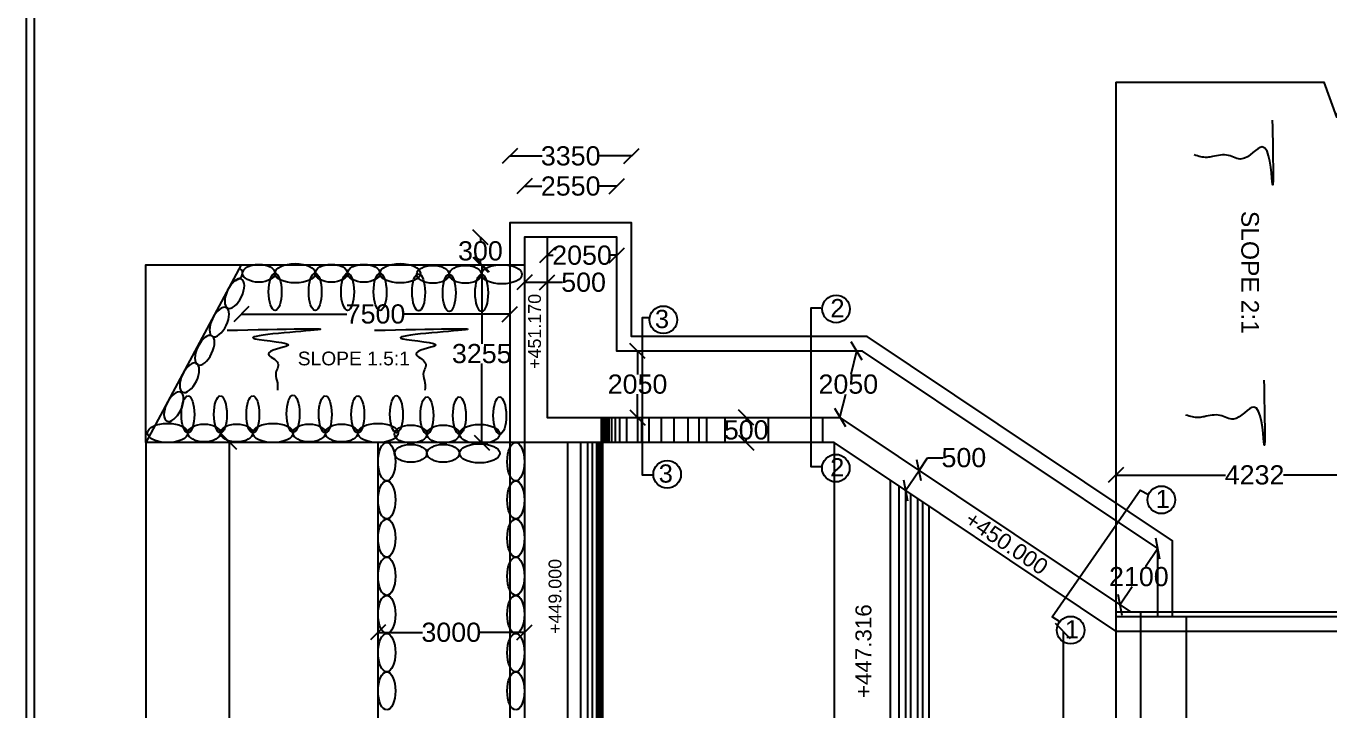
# Model space of a CAD drawing. Header units: millimetres. Extents: x 5124 to 6568637, y 2311 to 91879094.
# Drawn here: x 3695814 to 3703956, y 45946589 to 45950867 of the extents above; entities that cross this region are included whole.
import ezdxf

# ---------------------------------------------------------------- set-up
doc = ezdxf.new("R2010")
doc.units = ezdxf.units.MM
doc.header["$MEASUREMENT"] = 0
for name, color, linetype in [('DIMENSION', 7, 'Continuous'), ('DRAWING', 7, 'Continuous'), ('TEXT', 7, 'Continuous')]:
    doc.layers.add(name, color=color, linetype=linetype)
doc.styles.get("Standard").update_dxf_attribs({"font": 'arial.ttf', "height": 120})
doc.dimstyles.get("Standard").update_dxf_attribs({"dimtxt": 200, "dimasz": 110, "dimexe": 0.18, "dimexo": 0.0625, "dimgap": 0.09, "dimtad": 0, "dimtih": 1, "dimtoh": 1, "dimdec": 0, "dimzin": 0, "dimdsep": 46, "dimtxsty": 'Standard', "dimblk": 'OBLIQUE', "dimcen": 0.09, "dimse1": 1, "dimse2": 1, "dimadec": 0, "dimazin": 0, "dimtfac": 1, "dimtdec": 0, "dimtofl": 0, "dimtmove": 0, "dimatfit": 3, "dimfxl": 1, "dimtolj": 1, "dimtzin": 0, "dimarcsym": 0})

# ---------------------------------------------------------------- blocks, each defined once
blk = doc.blocks.new('_Oblique')
at = {"color": 0, "linetype": 'ByBlock', "lineweight": -2}
blk.add_line((-0.5, -0.5), (0.5, 0.5), dxfattribs=at)
blk = doc.blocks.new('*D113')
at = {"layer": 'Defpoints', "color": 0, "linetype": 'Continuous', "transparency": 16777216}
for p in [(3697158.6, 45949374.1), (3698837, 45949369.1), (3698837, 45949065.1)]:
    blk.add_point(p, dxfattribs=at)
at = {"layer": 'DIMENSION', "color": 0, "linetype": 'Continuous', "lineweight": -2, "transparency": 16777216}
for p, q in [((3697158.6, 45949065.1), (3697819.2, 45949065.1)), ((3698837, 45949065.1), (3698176.4, 45949065.1))]:
    blk.add_line(p, q, dxfattribs=at)
at = {"layer": 'DIMENSION', "color": 0, "linetype": 'Continuous', "lineweight": -2, "transparency": 16777216, "xscale": 95, "yscale": 95, "zscale": 95, "rotation": 180}
blk.add_blockref('_Oblique', (3697158.6, 45949065.1), dxfattribs=at)
at = {"layer": 'DIMENSION', "color": 0, "linetype": 'Continuous', "lineweight": -2, "transparency": 16777216, "xscale": 95, "yscale": 95, "zscale": 95}
blk.add_blockref('_Oblique', (3698837, 45949065.1), dxfattribs=at)
at = {"layer": 'DIMENSION', "color": 0, "linetype": 'Continuous', "transparency": 16777216, "insert": (3697997.8, 45949065.1), "char_height": 120, "attachment_point": 5}
blk.add_mtext('\\A1;7500', dxfattribs=at)
blk = doc.blocks.new('*D114')
at = {"layer": 'Defpoints', "color": 0, "linetype": 'Continuous', "transparency": 16777216}
for p in [(3698786.3, 45949374.1), (3698661.7, 45948261), (3698786.3, 45948261)]:
    blk.add_point(p, dxfattribs=at)
at = {"layer": 'DIMENSION', "color": 0, "linetype": 'Continuous', "lineweight": -2, "transparency": 16777216}
for p, q in [((3698661.7, 45949374.1), (3698661.7, 45948878.9)), ((3698661.7, 45948261), (3698661.7, 45948756.2))]:
    blk.add_line(p, q, dxfattribs=at)
at = {"layer": 'DIMENSION', "color": 0, "linetype": 'Continuous', "lineweight": -2, "transparency": 16777216, "xscale": 95, "yscale": 95, "zscale": 95}
for p, rotation in [((3698661.7, 45949374.1), 90), ((3698661.7, 45948261), 270)]:
    blk.add_blockref('_Oblique', p, dxfattribs=dict(at, rotation=rotation))
at = {"layer": 'DIMENSION', "color": 0, "linetype": 'Continuous', "transparency": 16777216, "insert": (3698661.7, 45948817.6), "char_height": 120, "attachment_point": 5}
blk.add_mtext('\\A1;3255', dxfattribs=at)
blk = doc.blocks.new('*D115')
at = {"layer": 'Defpoints', "color": 0, "linetype": 'Continuous', "transparency": 16777216}
for p in [(3699619.1, 45948834), (3699619.1, 45948418.7), (3699635.2, 45948418.7)]:
    blk.add_point(p, dxfattribs=at)
at = {"layer": 'DIMENSION', "color": 0, "linetype": 'Continuous', "lineweight": -2, "transparency": 16777216}
for p, q in [((3699635.2, 45948834), (3699635.2, 45948687.7)), ((3699635.2, 45948418.7), (3699635.2, 45948565))]:
    blk.add_line(p, q, dxfattribs=at)
at = {"layer": 'DIMENSION', "color": 0, "linetype": 'Continuous', "lineweight": -2, "transparency": 16777216, "xscale": 95, "yscale": 95, "zscale": 95}
for p, rotation in [((3699635.2, 45948834), 90), ((3699635.2, 45948418.7), 270)]:
    blk.add_blockref('_Oblique', p, dxfattribs=dict(at, rotation=rotation))
at = {"layer": 'DIMENSION', "color": 0, "linetype": 'Continuous', "transparency": 16777216, "insert": (3699635.2, 45948626.4), "char_height": 120, "attachment_point": 5}
blk.add_mtext('\\A1;2050', dxfattribs=at)
blk = doc.blocks.new('*D116')
at = {"layer": 'Defpoints', "color": 0, "linetype": 'Continuous', "transparency": 16777216}
for p in [(3700314.2, 45948418.7), (3700314.2, 45948261), (3700314.2, 45948261)]:
    blk.add_point(p, dxfattribs=at)
at = {"layer": 'DIMENSION', "color": 0, "linetype": 'Continuous', "lineweight": -2, "transparency": 16777216}
for p, q in [((3700314.2, 45948418.7), (3700314.2, 45948401.2)), ((3700314.2, 45948261), (3700314.2, 45948278.5))]:
    blk.add_line(p, q, dxfattribs=at)
at = {"layer": 'DIMENSION', "color": 0, "linetype": 'Continuous', "lineweight": -2, "transparency": 16777216, "xscale": 95, "yscale": 95, "zscale": 95}
for p, rotation in [((3700314.2, 45948418.7), 90), ((3700314.2, 45948261), 270)]:
    blk.add_blockref('_Oblique', p, dxfattribs=dict(at, rotation=rotation))
at = {"layer": 'DIMENSION', "color": 0, "linetype": 'Continuous', "transparency": 16777216, "insert": (3700314.2, 45948339.9), "char_height": 120, "attachment_point": 5}
blk.add_mtext('\\A1;500', dxfattribs=at)
blk = doc.blocks.new('*D117')
at = {"layer": 'Defpoints', "color": 0, "linetype": 'Continuous', "transparency": 16777216}
for p in [(3698928.6, 45949263.7), (3699070.5, 45949263.7), (3699070.5, 45949263.7)]:
    blk.add_point(p, dxfattribs=at)
at = {"layer": 'DIMENSION', "color": 0, "linetype": 'Continuous', "lineweight": -2, "transparency": 16777216}
for p, q in [((3698928.6, 45949263.7), (3699070.5, 45949263.7)), ((3699070.5, 45949263.7), (3699165.5, 45949263.7))]:
    blk.add_line(p, q, dxfattribs=at)
at = {"layer": 'DIMENSION', "color": 0, "linetype": 'Continuous', "lineweight": -2, "transparency": 16777216, "xscale": 95, "yscale": 95, "zscale": 95, "rotation": 180}
blk.add_blockref('_Oblique', (3698928.6, 45949263.7), dxfattribs=at)
at = {"layer": 'DIMENSION', "color": 0, "linetype": 'Continuous', "lineweight": -2, "transparency": 16777216, "xscale": 95, "yscale": 95, "zscale": 95}
blk.add_blockref('_Oblique', (3699070.5, 45949263.7), dxfattribs=at)
at = {"layer": 'DIMENSION', "color": 0, "linetype": 'Continuous', "transparency": 16777216, "insert": (3699297.9, 45949263.7), "char_height": 120, "attachment_point": 5}
blk.add_mtext('\\A1;500', dxfattribs=at)
blk = doc.blocks.new('*D118')
at = {"layer": 'Defpoints', "color": 0, "linetype": 'Continuous', "transparency": 16777216}
for p in [(3699070.5, 45949432.8), (3699506.3, 45949432.8), (3699506.3, 45949432.8)]:
    blk.add_point(p, dxfattribs=at)
at = {"layer": 'DIMENSION', "color": 0, "linetype": 'Continuous', "lineweight": -2, "transparency": 16777216}
for p, q in [((3699070.5, 45949432.8), (3699108.3, 45949432.8)), ((3699506.3, 45949432.8), (3699468.5, 45949432.8))]:
    blk.add_line(p, q, dxfattribs=at)
at = {"layer": 'DIMENSION', "color": 0, "linetype": 'Continuous', "lineweight": -2, "transparency": 16777216, "xscale": 95, "yscale": 95, "zscale": 95, "rotation": 180}
blk.add_blockref('_Oblique', (3699070.5, 45949432.8), dxfattribs=at)
at = {"layer": 'DIMENSION', "color": 0, "linetype": 'Continuous', "lineweight": -2, "transparency": 16777216, "xscale": 95, "yscale": 95, "zscale": 95}
blk.add_blockref('_Oblique', (3699506.3, 45949432.8), dxfattribs=at)
at = {"layer": 'DIMENSION', "color": 0, "linetype": 'Continuous', "transparency": 16777216, "insert": (3699288.4, 45949432.8), "char_height": 120, "attachment_point": 5}
blk.add_mtext('\\A1;2050', dxfattribs=at)
blk = doc.blocks.new('*D119')
at = {"layer": 'Defpoints', "color": 0, "linetype": 'Continuous', "transparency": 16777216}
for p in [(3699506.3, 45949865.3), (3698928.6, 45949545.3), (3699506.3, 45949545.3)]:
    blk.add_point(p, dxfattribs=at)
at = {"layer": 'DIMENSION', "color": 0, "linetype": 'Continuous', "lineweight": -2, "transparency": 16777216}
for p, q in [((3698928.6, 45949865.3), (3699037.4, 45949865.3)), ((3699506.3, 45949865.3), (3699397.5, 45949865.3))]:
    blk.add_line(p, q, dxfattribs=at)
at = {"layer": 'DIMENSION', "color": 0, "linetype": 'Continuous', "lineweight": -2, "transparency": 16777216, "xscale": 95, "yscale": 95, "zscale": 95, "rotation": 180}
blk.add_blockref('_Oblique', (3698928.6, 45949865.3), dxfattribs=at)
at = {"layer": 'DIMENSION', "color": 0, "linetype": 'Continuous', "lineweight": -2, "transparency": 16777216, "xscale": 95, "yscale": 95, "zscale": 95}
blk.add_blockref('_Oblique', (3699506.3, 45949865.3), dxfattribs=at)
at = {"layer": 'DIMENSION', "color": 0, "linetype": 'Continuous', "transparency": 16777216, "insert": (3699217.5, 45949865.3), "char_height": 120, "attachment_point": 5}
blk.add_mtext('\\A1;2550', dxfattribs=at)
blk = doc.blocks.new('*D120')
at = {"layer": 'Defpoints', "color": 0, "linetype": 'Continuous', "transparency": 16777216}
for p in [(3699597.9, 45950054), (3698837, 45949636.8), (3699597.9, 45949636.8)]:
    blk.add_point(p, dxfattribs=at)
at = {"layer": 'DIMENSION', "color": 0, "linetype": 'Continuous', "lineweight": -2, "transparency": 16777216}
for p, q in [((3698837, 45950054), (3699038.4, 45950054)), ((3699597.9, 45950054), (3699396.5, 45950054))]:
    blk.add_line(p, q, dxfattribs=at)
at = {"layer": 'DIMENSION', "color": 0, "linetype": 'Continuous', "lineweight": -2, "transparency": 16777216, "xscale": 95, "yscale": 95, "zscale": 95, "rotation": 180}
blk.add_blockref('_Oblique', (3698837, 45950054), dxfattribs=at)
at = {"layer": 'DIMENSION', "color": 0, "linetype": 'Continuous', "lineweight": -2, "transparency": 16777216, "xscale": 95, "yscale": 95, "zscale": 95}
blk.add_blockref('_Oblique', (3699597.9, 45950054), dxfattribs=at)
at = {"layer": 'DIMENSION', "color": 0, "linetype": 'Continuous', "transparency": 16777216, "insert": (3699217.5, 45950054), "char_height": 120, "attachment_point": 5}
blk.add_mtext('\\A1;3350', dxfattribs=at)
blk = doc.blocks.new('*D121')
at = {"layer": 'Defpoints', "color": 0, "linetype": 'Continuous', "transparency": 16777216}
for p in [(3698928.6, 45949545.3), (3698653.3, 45949374.1), (3698928.6, 45949374.1)]:
    blk.add_point(p, dxfattribs=at)
at = {"layer": 'DIMENSION', "color": 0, "linetype": 'Continuous', "lineweight": -2, "transparency": 16777216}
for p, q in [((3698653.3, 45949545.3), (3698653.3, 45949521)), ((3698653.3, 45949374.1), (3698653.3, 45949398.3))]:
    blk.add_line(p, q, dxfattribs=at)
at = {"layer": 'DIMENSION', "color": 0, "linetype": 'Continuous', "lineweight": -2, "transparency": 16777216, "xscale": 95, "yscale": 95, "zscale": 95}
for p, rotation in [((3698653.3, 45949545.3), 90), ((3698653.3, 45949374.1), 270)]:
    blk.add_blockref('_Oblique', p, dxfattribs=dict(at, rotation=rotation))
at = {"layer": 'DIMENSION', "color": 0, "linetype": 'Continuous', "transparency": 16777216, "insert": (3698653.3, 45949459.7), "char_height": 120, "attachment_point": 5}
blk.add_mtext('\\A1;300', dxfattribs=at)
blk = doc.blocks.new('*D122')
at = {"layer": 'Defpoints', "color": 0, "linetype": 'Continuous', "transparency": 16777216}
for p in [(3701004.6, 45948834), (3701004.6, 45948834), (3700900.4, 45948418.7)]:
    blk.add_point(p, dxfattribs=at)
at = {"layer": 'DIMENSION', "color": 0, "linetype": 'Continuous', "lineweight": -2, "transparency": 16777216}
for p, q in [((3701004.6, 45948834), (3700967.9, 45948687.7)), ((3700900.4, 45948418.7), (3700937.1, 45948565))]:
    blk.add_line(p, q, dxfattribs=at)
at = {"layer": 'DIMENSION', "color": 0, "linetype": 'Continuous', "lineweight": -2, "transparency": 16777216, "xscale": 95, "yscale": 95, "zscale": 95}
for p, rotation in [((3701004.6, 45948834), 75.91335918339172), ((3700900.4, 45948418.7), 255.9133591833917)]:
    blk.add_blockref('_Oblique', p, dxfattribs=dict(at, rotation=rotation))
at = {"layer": 'DIMENSION', "color": 0, "linetype": 'Continuous', "transparency": 16777216, "insert": (3700952.5, 45948626.4), "char_height": 120, "attachment_point": 5}
blk.add_mtext('\\A1;2050', dxfattribs=at)
blk = doc.blocks.new('*D123')
at = {"layer": 'Defpoints', "color": 0, "linetype": 'Continuous', "transparency": 16777216}
for p in [(3701394.4, 45948087.7), (3701394.4, 45948087.7), (3701310.2, 45947962.1)]:
    blk.add_point(p, dxfattribs=at)
at = {"layer": 'DIMENSION', "color": 0, "linetype": 'Continuous', "lineweight": -2, "transparency": 16777216}
for p, q in [((3701394.4, 45948087.7), (3701447.2, 45948166.7)), ((3701447.2, 45948166.7), (3701542.2, 45948166.7)), ((3701310.2, 45947962.1), (3701394.4, 45948087.7))]:
    blk.add_line(p, q, dxfattribs=at)
at = {"layer": 'DIMENSION', "color": 0, "linetype": 'Continuous', "lineweight": -2, "transparency": 16777216, "xscale": 95, "yscale": 95, "zscale": 95}
for p, rotation in [((3701394.4, 45948087.7), 56.17724299880461), ((3701310.2, 45947962.1), 236.1772429988046)]:
    blk.add_blockref('_Oblique', p, dxfattribs=dict(at, rotation=rotation))
at = {"layer": 'DIMENSION', "color": 0, "linetype": 'Continuous', "transparency": 16777216, "insert": (3701674.7, 45948166.7), "char_height": 120, "attachment_point": 5}
blk.add_mtext('\\A1;500', dxfattribs=at)
blk = doc.blocks.new('*D124')
at = {"layer": 'Defpoints', "color": 0, "linetype": 'Continuous', "transparency": 16777216}
for p in [(3702887.7, 45947598), (3702887.7, 45947598), (3702648.9, 45947247.1)]:
    blk.add_point(p, dxfattribs=at)
at = {"layer": 'DIMENSION', "color": 0, "linetype": 'Continuous', "lineweight": -2, "transparency": 16777216}
for p, q in [((3702887.7, 45947598), (3702810.1, 45947483.9)), ((3702648.9, 45947247.1), (3702726.6, 45947361.2))]:
    blk.add_line(p, q, dxfattribs=at)
at = {"layer": 'DIMENSION', "color": 0, "linetype": 'Continuous', "lineweight": -2, "transparency": 16777216, "xscale": 95, "yscale": 95, "zscale": 95}
for p, rotation in [((3702887.7, 45947598), 55.75865799623561), ((3702648.9, 45947247.1), 235.7586579962356)]:
    blk.add_blockref('_Oblique', p, dxfattribs=dict(at, rotation=rotation))
at = {"layer": 'DIMENSION', "color": 0, "linetype": 'Continuous', "transparency": 16777216, "insert": (3702768.3, 45947422.6), "char_height": 120, "attachment_point": 5}
blk.add_mtext('\\A1;2100', dxfattribs=at)
blk = doc.blocks.new('*D125')
at = {"layer": 'Defpoints', "color": 0, "linetype": 'Continuous', "transparency": 16777216}
for p in [(3698013, 45947074.4), (3698928.6, 45947074.4), (3698928.6, 45947074.4)]:
    blk.add_point(p, dxfattribs=at)
at = {"layer": 'DIMENSION', "color": 0, "linetype": 'Continuous', "lineweight": -2, "transparency": 16777216}
for p, q in [((3698013, 45947074.4), (3698291.8, 45947074.4)), ((3698928.6, 45947074.4), (3698649.8, 45947074.4))]:
    blk.add_line(p, q, dxfattribs=at)
at = {"layer": 'DIMENSION', "color": 0, "linetype": 'Continuous', "lineweight": -2, "transparency": 16777216, "xscale": 95, "yscale": 95, "zscale": 95, "rotation": 180}
blk.add_blockref('_Oblique', (3698013, 45947074.4), dxfattribs=at)
at = {"layer": 'DIMENSION', "color": 0, "linetype": 'Continuous', "lineweight": -2, "transparency": 16777216, "xscale": 95, "yscale": 95, "zscale": 95}
blk.add_blockref('_Oblique', (3698928.6, 45947074.4), dxfattribs=at)
at = {"layer": 'DIMENSION', "color": 0, "linetype": 'Continuous', "transparency": 16777216, "insert": (3698470.8, 45947074.4), "char_height": 120, "attachment_point": 5}
blk.add_mtext('\\A1;3000', dxfattribs=at)
blk = doc.blocks.new('*D131')
at = {"layer": 'Defpoints', "color": 0, "linetype": 'Continuous', "transparency": 16777216}
for p in [(3702294.6, 45947082.3), (3702623.8, 45947082.3), (3702623.8, 45944668.8)]:
    blk.add_point(p, dxfattribs=at)
at = {"layer": 'DIMENSION', "color": 0, "linetype": 'Continuous', "lineweight": -2, "transparency": 16777216}
for p, q in [((3702294.6, 45947082.3), (3702294.6, 45945936.9)), ((3702294.6, 45944668.8), (3702294.6, 45945814.2))]:
    blk.add_line(p, q, dxfattribs=at)
at = {"layer": 'DIMENSION', "color": 0, "linetype": 'Continuous', "lineweight": -2, "transparency": 16777216, "xscale": 95, "yscale": 95, "zscale": 95}
for p, rotation in [((3702294.6, 45947082.3), 90), ((3702294.6, 45944668.8), 270)]:
    blk.add_blockref('_Oblique', p, dxfattribs=dict(at, rotation=rotation))
at = {"layer": 'DIMENSION', "color": 0, "linetype": 'Continuous', "transparency": 16777216, "insert": (3702294.6, 45945875.5), "char_height": 120, "attachment_point": 5}
blk.add_mtext('\\A1;13200', dxfattribs=at)
blk = doc.blocks.new('*D136')
at = {"layer": 'Defpoints', "color": 0, "linetype": 'Continuous', "transparency": 16777216}
for p in [(3697129.6, 45948265.7), (3697083.1, 45943490.1), (3697129.6, 45943490.1)]:
    blk.add_point(p, dxfattribs=at)
at = {"layer": 'DIMENSION', "color": 0, "linetype": 'Continuous', "lineweight": -2, "transparency": 16777216}
for p, q in [((3697083.1, 45948265.7), (3697083.1, 45945939.2)), ((3697083.1, 45943490.1), (3697083.1, 45945816.5))]:
    blk.add_line(p, q, dxfattribs=at)
at = {"layer": 'DIMENSION', "color": 0, "linetype": 'Continuous', "lineweight": -2, "transparency": 16777216, "xscale": 95, "yscale": 95, "zscale": 95}
for p, rotation in [((3697083.1, 45948265.7), 90), ((3697083.1, 45943490.1), 270)]:
    blk.add_blockref('_Oblique', p, dxfattribs=dict(at, rotation=rotation))
at = {"layer": 'DIMENSION', "color": 0, "linetype": 'Continuous', "transparency": 16777216, "insert": (3697083.1, 45945877.9), "char_height": 120, "attachment_point": 5}
blk.add_mtext('\\A1;25.000', dxfattribs=at)
blk = doc.blocks.new('*D138')
at = {"layer": 'Defpoints', "color": 0, "linetype": 'Continuous', "transparency": 16777216}
for p in [(3702623.8, 45948058.7), (3704359.4, 45948058.7), (3704359.4, 45948058.7)]:
    blk.add_point(p, dxfattribs=at)
at = {"layer": 'DIMENSION', "color": 0, "linetype": 'Continuous', "lineweight": -2, "transparency": 16777216}
for p, q in [((3702623.8, 45948058.7), (3703310.5, 45948058.7)), ((3704359.4, 45948058.7), (3703672.7, 45948058.7))]:
    blk.add_line(p, q, dxfattribs=at)
at = {"layer": 'DIMENSION', "color": 0, "linetype": 'Continuous', "lineweight": -2, "transparency": 16777216, "xscale": 95, "yscale": 95, "zscale": 95, "rotation": 180}
blk.add_blockref('_Oblique', (3702623.8, 45948058.7), dxfattribs=at)
at = {"layer": 'DIMENSION', "color": 0, "linetype": 'Continuous', "lineweight": -2, "transparency": 16777216, "xscale": 95, "yscale": 95, "zscale": 95}
blk.add_blockref('_Oblique', (3704359.4, 45948058.7), dxfattribs=at)
at = {"layer": 'DIMENSION', "color": 0, "linetype": 'Continuous', "transparency": 16777216, "insert": (3703491.6, 45948058.7), "char_height": 120, "attachment_point": 5}
blk.add_mtext('\\A1;4232', dxfattribs=at)

msp = doc.modelspace()

# ---------------------------------------------------------------- linework, layer by layer
at = {"layer": 'DIMENSION', "linetype": 'Continuous'}
for points in [[(3700784.8, 45948110), (3700720.4, 45948110), (3700720.4, 45949103.3), (3700780.5, 45949103.3)], [(3699734, 45948057.8), (3699666.5, 45948057.8), (3699666.5, 45949043.3), (3699710.9, 45949043.3)], [(3702278.8, 45947139.3), (3702225.5, 45947172.1), (3702777.4, 45947963.9), (3702828.9, 45947936)]]:
    msp.add_lwpolyline(points, dxfattribs=at)
for centre in [(3700876.2, 45949097.2), (3699796.5, 45949029.3), (3700874.5, 45948101.4), (3699820.3, 45948062.7), (3702909.1, 45947903.5), (3702341.9, 45947088.4)]:
    msp.add_circle(centre, 86.3, dxfattribs=at)
at = {"layer": 'DRAWING', "linetype": 'Continuous'}
msp.add_line((3696562, 45948261), (3696562, 45942205.8), dxfattribs=at)
for points in [[(3733388.5, 45956444.6), (3695813.5, 45956444.6), (3695813.5, 45930107.4), (3733388.5, 45930107.4)], [(3733338.2, 45956394.3), (3695863.8, 45956394.3), (3695863.8, 45930157.7), (3733338.2, 45930157.7)]]:
    msp.add_lwpolyline(points, close=True, dxfattribs=at)
for points in [[(3702623.8, 45950516), (3703925.1, 45950516), (3704004, 45950297.6), (3704148.8, 45950718.7), (3704229.7, 45950506.2), (3704561.8, 45950506.2), (3704637.6, 45950292.6), (3704791.2, 45950709.4), (3704866.4, 45950504.1), (3706913.8, 45950504.1), (3706988.1, 45950297.9), (3707144.5, 45950711.9), (3707222.7, 45950499.7), (3714322, 45950499.7), (3714402.2, 45950296.8), (3714552.5, 45950711.8), (3714633, 45950505.3), (3719354.3, 45950505.3)], [(3702623.8, 45950516), (3702623.8, 45944534.6)], [(3702979.3, 45947174.2), (3702979.3, 45947646.9), (3701069.6, 45948925.5), (3699597.9, 45948925.5), (3699597.9, 45949636.8), (3698837, 45949636.8), (3698837, 45945867.5)], [(3702887.7, 45947174.2), (3702887.7, 45947598), (3701041.8, 45948834), (3699506.3, 45948834), (3699506.3, 45949545.3), (3698928.6, 45949545.3), (3698928.6, 45945867.5)], [(3699070.5, 45949545.3), (3699070.5, 45948418.7), (3700900.4, 45948418.7), (3702715.6, 45947202.5)], [(3702623.8, 45947082.3), (3700863.9, 45948261), (3696562, 45948261), (3696562, 45949374.1), (3698928.6, 45949374.1)], [(3697158.6, 45949374.1), (3696562, 45948261)], [(3699408.3, 45948418.7), (3699408.3, 45948261)], [(3699412, 45948418.7), (3699412, 45948261)], [(3699412, 45948418.7), (3699412, 45948261)], [(3699415.8, 45948418.7), (3699415.8, 45948261)], [(3699419.3, 45948418.7), (3699419.3, 45948261)], [(3699419.3, 45948418.7), (3699419.3, 45948261)], [(3699422.3, 45948418.7), (3699422.3, 45948261)], [(3699426, 45948418.7), (3699426, 45948261)], [(3699429.4, 45948418.7), (3699429.4, 45948261)], [(3699432.4, 45948418.7), (3699432.4, 45948261)], [(3699435.4, 45948418.7), (3699435.4, 45948261)], [(3699438.4, 45948418.7), (3699438.4, 45948261)], [(3699442.1, 45948418.7), (3699442.1, 45948261)], [(3699445.5, 45948418.7), (3699445.5, 45948261)], [(3699448.7, 45948418.7), (3699448.7, 45948261)], [(3699456.5, 45948418.7), (3699456.5, 45948261)], [(3699472.4, 45948418.7), (3699472.4, 45948261)], [(3699495.9, 45948418.7), (3699495.9, 45948261)], [(3699521.4, 45948418.7), (3699521.4, 45948261)], [(3699566.2, 45948418.7), (3699566.2, 45948261)], [(3699635.2, 45948418.7), (3699635.2, 45948261)], [(3699660.9, 45948418.7), (3699660.9, 45948261)], [(3699705.2, 45948418.7), (3699705.2, 45948261)], [(3699782.1, 45948418.7), (3699782.1, 45948261)], [(3699861.9, 45948418.7), (3699861.9, 45948261)], [(3699950.5, 45948418.7), (3699950.5, 45948261)], [(3700018.5, 45948418.7), (3700018.5, 45948261)], [(3700066.8, 45948418.7), (3700066.8, 45948261)], [(3700180.5, 45948418.7), (3700180.5, 45948261)], [(3700451.4, 45948418.7), (3700451.4, 45948261)], [(3700790.3, 45948418.7), (3700790.3, 45948261)], [(3698013, 45948261), (3698013, 45945887.8)], [(3699196.9, 45948261), (3699196.9, 45945872.5)], [(3699277.9, 45948261), (3699277.9, 45945872.5)], [(3699323.4, 45948261), (3699323.4, 45945872.5)], [(3699351.9, 45948261), (3699351.9, 45945872.5)], [(3699378.4, 45948261), (3699378.4, 45945872.5)], [(3699386.7, 45948261), (3699386.7, 45945872.5)], [(3699394.3, 45948261), (3699394.3, 45945872.5)], [(3699397.2, 45948261), (3699397.2, 45945872.5)], [(3699397.2, 45948261), (3699397.2, 45945872.5)], [(3699397.2, 45948261), (3699397.2, 45945872.5)], [(3699400, 45948261), (3699400, 45945872.5)], [(3699400, 45948261), (3699400, 45945872.5)], [(3699402.8, 45948261), (3699402.8, 45945872.5)], [(3699402.8, 45948261), (3699402.8, 45945872.5)], [(3699406.1, 45948261), (3699406.1, 45945872.5)], [(3699408.3, 45948261), (3699408.3, 45945872.5)], [(3699410.6, 45948261), (3699410.6, 45945872.5)], [(3699412, 45948261), (3699412, 45945872.5)], [(3699413.7, 45948261), (3699413.7, 45945872.5)], [(3699415.8, 45948261), (3699415.8, 45945872.5)], [(3700863.9, 45948261), (3700863.9, 45943490.1)], [(3701214.8, 45948026), (3701214.8, 45945872.5)], [(3701269.2, 45947989.6), (3701269.2, 45945872.5)], [(3701310.2, 45947962.1), (3701310.2, 45945872.5)], [(3701340.7, 45947941.7), (3701340.7, 45945872.5)], [(3701385, 45947912), (3701385, 45945872.5)], [(3701417.1, 45947890.5), (3701417.1, 45945872.5)], [(3701455.9, 45947864.5), (3701455.9, 45945872.5)], [(3702623.8, 45947202.5), (3719360.5, 45947202.5)], [(3702623.8, 45947174.2), (3719360.5, 45947174.2)], [(3702779.5, 45947202.5), (3702779.5, 45944546.6)], [(3703063.9, 45947174.2), (3703063.9, 45944574)], [(3702623.8, 45947082.3), (3719360.5, 45947082.3)]]:
    msp.add_lwpolyline(points, dxfattribs=at)
msp.add_ellipse((3697065.5, 45949320.3), major_axis=(-101.4, 0), ratio=0.549329, start_param=1.938113, end_param=3.772439, dxfattribs=at)
for centre, major_axis, ratio in [((3697268.2, 45949320.3), (-101.4, 0), 0.549329), ((3697495.7, 45949320.3), (-126.1, 0), 0.478288), ((3697721.4, 45949320.3), (-101.4, 0), 0.549329), ((3697924.1, 45949320.3), (-101.4, 0), 0.549329), ((3698151.6, 45949320.3), (-126.1, 0), 0.478288), ((3698356.5, 45949313.8), (-101.4, 0), 0.549329), ((3698559.2, 45949313.8), (-101.4, 0), 0.549329), ((3698786.7, 45949313.8), (-126.1, 0), 0.478288), ((3697369.9, 45949204.2), (-0.4, 116.1), 0.34805), ((3697620.4, 45949204.2), (-0.4, 116.1), 0.34805), ((3697823.1, 45949204.2), (-0.4, 116.1), 0.34805), ((3698025.9, 45949204.2), (-0.4, 116.1), 0.34805), ((3698266.9, 45949201.2), (-0.4, 116.1), 0.34805), ((3698458.2, 45949197.5), (-0.4, 116.1), 0.34805), ((3698660.9, 45949197.5), (-0.4, 116.1), 0.34805), ((3696825.2, 45948437.5), (-0.4, 116.1), 0.34805), ((3697027.9, 45948437.5), (-0.4, 116.1), 0.34805), ((3697230.7, 45948437.5), (-0.4, 116.1), 0.34805), ((3697482.6, 45948441.7), (-0.4, 116.1), 0.34805), ((3697683.8, 45948437.5), (-0.4, 116.1), 0.34805), ((3697886.6, 45948437.5), (-0.4, 116.1), 0.34805), ((3698128.1, 45948439.1), (-0.4, 116.1), 0.34805), ((3698318.9, 45948430.9), (-0.4, 116.1), 0.34805), ((3698521.6, 45948430.9), (-0.4, 116.1), 0.34805), ((3698773.9, 45948430.9), (-0.4, 116.1), 0.34805), ((3696698.2, 45948321.4), (-126.1, 0), 0.478288), ((3696926.9, 45948321.4), (-101.4, 0), 0.549329), ((3697129.6, 45948321.4), (-101.4, 0), 0.549329), ((3697357.1, 45948321.4), (-126.1, 0), 0.478288), ((3697582.8, 45948321.4), (-101.4, 0), 0.549329), ((3697785.6, 45948321.4), (-101.4, 0), 0.549329), ((3698013, 45948321.4), (-126.1, 0), 0.478288), ((3698217.9, 45948314.8), (-101.4, 0), 0.549329), ((3698420.6, 45948314.8), (-101.4, 0), 0.549329), ((3698648.1, 45948314.8), (-126.1, 0), 0.478288), ((3698067.9, 45948142), (0, -119.4), 0.452499), ((3698217.9, 45948194.2), (-101.4, 0), 0.549329), ((3698420.6, 45948194.2), (-101.4, 0), 0.549329), ((3698648.1, 45948194.2), (-126.1, 0), 0.478288), ((3698874.5, 45948142), (0, -119.4), 0.452499), ((3698067.9, 45947903.1), (0, -119.4), 0.452499), ((3698874.5, 45947903.1), (0, -119.4), 0.452499), ((3698067.9, 45947664.2), (0, -119.4), 0.452499), ((3698874.5, 45947664.2), (0, -119.4), 0.452499), ((3698067.9, 45947425.3), (0, -119.4), 0.452499), ((3698874.5, 45947425.3), (0, -119.4), 0.452499), ((3698067.9, 45947186.4), (0, -119.4), 0.452499), ((3698874.5, 45947186.4), (0, -119.4), 0.452499), ((3698067.9, 45946947.5), (0, -119.4), 0.452499), ((3698874.5, 45946947.5), (0, -119.4), 0.452499), ((3698067.9, 45946708.6), (0, -119.4), 0.452499), ((3698874.5, 45946708.6), (0, -119.4), 0.452499)]:
    msp.add_ellipse(centre, major_axis=major_axis, ratio=ratio, dxfattribs=at)
at = {"layer": 'DRAWING', "linetype": 'Continuous', "extrusion": (0, 0, -1)}
for centre in [(3697116.5, 45949193.5), (3697021.4, 45949015.2), (3696930.2, 45948839.1), (3696835.1, 45948667.1), (3696737, 45948485.8)]:
    msp.add_ellipse(centre, major_axis=(-43.5, -90.6), ratio=0.477542, dxfattribs=at)
at = {"layer": 'DRAWING', "linetype": 'Continuous'}
for points in [[(3703602.4, 45950278.7), (3703602.4, 45949891.9), (3703539.5, 45950110.5), (3703411.3, 45950035.1), (3703328.3, 45950057.7), (3703227.7, 45950050.2), (3703195, 45950045.2), (3703114.6, 45950060.2)], [(3703550.2, 45948651.9), (3703550.2, 45948265.1), (3703487.3, 45948483.6), (3703359.1, 45948408.3), (3703276.1, 45948430.9), (3703175.5, 45948423.4), (3703142.8, 45948418.3), (3703062.4, 45948433.4)]]:
    msp.add_spline(points, degree=3, dxfattribs=at)
at = {"layer": 'DRAWING'}
for points in [[(3697069.5, 45948964), (3697613.8, 45948964), (3697245.7, 45948910.4), (3697448.6, 45948867.8), (3697328.3, 45948814.6), (3697387.1, 45948758.4), (3697373.6, 45948689.4), (3697384.5, 45948635.8), (3697384.5, 45948590.2)], [(3697991.9, 45948964), (3698536.2, 45948964), (3698168, 45948910.4), (3698370.9, 45948867.8), (3698250.6, 45948814.6), (3698309.5, 45948758.4), (3698295.9, 45948689.4), (3698306.8, 45948635.8), (3698306.8, 45948590.2)]]:
    msp.add_spline(points, degree=3, dxfattribs=at)

# ---------------------------------------------------------------- texts
at = {"layer": 'DRAWING', "linetype": 'Continuous', "char_height": 113.9, "width": 64.559, "attachment_point": 1}
for s, insert in [('3', (3699743.8, 45949091.5)), ('2', (3700840.3, 45949159.4)), ('3', (3699767.6, 45948124.9)), ('2', (3700838.7, 45948163.7)), ('1', (3702873.2, 45947965.8)), ('1', (3702306, 45947150.6))]:
    msp.add_mtext(s, dxfattribs=dict(at, insert=insert))
at = {"layer": 'TEXT'}
msp.add_text('SLOPE 2:1', height=110, rotation=270, dxfattribs=at).set_placement((3703408.7, 45949710.5))
msp.add_text('SLOPE 1.5:1', height=85.922, dxfattribs=at).set_placement((3697511.6, 45948744.5))
at = {"layer": 'TEXT', "linetype": 'Continuous', "attachment_point": 1}
for s, insert, char_height, width, rotation in [('+451.170', (3698951.6, 45948722.3), 80, 464.702, 90), ('+450.000', (3701727.1, 45947839.7), 100, 580.877, 325.90712), ('+449.000', (3699079.3, 45947064.4), 80, 464.702, 90), ('+447.316', (3700996.8, 45946663.6), 100, 580.877, 90)]:
    msp.add_mtext(s, dxfattribs=dict(at, insert=insert, char_height=char_height, width=width, rotation=rotation))

# ---------------------------------------------------------------- dimensions: what is measured, and where the dimension line sits
at = {"layer": 'DIMENSION', "linetype": 'Continuous'}
for base, p1, p2, text, picture, middle in [((3699597.9, 45950054), (3698837, 45949636.8), (3699597.9, 45949636.8), '3350', '*D120', (3699217.5, 45950054)), ((3699506.3, 45949865.3), (3698928.6, 45949545.3), (3699506.3, 45949545.3), '2550', '*D119', (3699217.5, 45949865.3)), ((3699506.3, 45949432.8), (3699070.5, 45949432.8), (3699506.3, 45949432.8), '2050', '*D118', (3699288.4, 45949432.8)), ((3698837, 45949065.1), (3697158.6, 45949374.1), (3698837, 45949369.1), '7500', '*D113', (3697997.8, 45949065.1)), ((3699070.5, 45949263.7), (3698928.6, 45949263.7), (3699070.5, 45949263.7), '500', '*D117', (3699297.9, 45949263.7)), ((3704359.4, 45948058.7), (3702623.8, 45948058.7), (3704359.4, 45948058.7), '4232', '*D138', (3703491.6, 45948058.7)), ((3698928.6, 45947074.4), (3698013, 45947074.4), (3698928.6, 45947074.4), '3000', '*D125', (3698470.8, 45947074.4))]:
    dim = msp.add_linear_dim(base=base, p1=p1, p2=p2, text=text, dimstyle='Standard', override={"dimasz": 95, "dimarcsym": 1}, dxfattribs=at)
    dim.commit()
    dim.dimension.update_dxf_attribs({"geometry": picture, "text_midpoint": middle})
for base, p1, p2, text, picture, middle in [((3698653.3, 45949374.1), (3698928.6, 45949545.3), (3698928.6, 45949374.1), '300', '*D121', (3698653.3, 45949459.7)), ((3698661.7, 45948261), (3698786.3, 45949374.1), (3698786.3, 45948261), '3255', '*D114', (3698661.7, 45948817.6)), ((3699635.2, 45948418.7), (3699619.1, 45948834), (3699619.1, 45948418.7), '2050', '*D115', (3699635.2, 45948626.4)), ((3700314.2, 45948261), (3700314.2, 45948418.7), (3700314.2, 45948261), '500', '*D116', (3700314.2, 45948339.9)), ((3697083.1, 45943490.1), (3697129.6, 45948265.7), (3697129.6, 45943490.1), '25.000', '*D136', (3697083.1, 45945877.9)), ((3702294.6, 45947082.3), (3702623.8, 45944668.8), (3702623.8, 45947082.3), '13200', '*D131', (3702294.6, 45945875.5))]:
    dim = msp.add_linear_dim(base=base, p1=p1, p2=p2, angle=90, text=text, dimstyle='Standard', override={"dimasz": 95, "dimarcsym": 1}, dxfattribs=at)
    dim.commit()
    dim.dimension.update_dxf_attribs({"geometry": picture, "text_midpoint": middle})
for p1, p2, text, picture, middle in [((3700900.4, 45948418.7), (3701004.6, 45948834), '2050', '*D122', (3700952.5, 45948626.4)), ((3701310.2, 45947962.1), (3701394.4, 45948087.7), '500', '*D123', (3701674.7, 45948166.7)), ((3702648.9, 45947247.1), (3702887.7, 45947598), '2100', '*D124', (3702768.3, 45947422.6))]:
    dim = msp.add_aligned_dim(p1=p1, p2=p2, distance=0, text=text, dimstyle='Standard', override={"dimasz": 95, "dimarcsym": 1}, dxfattribs=at)
    dim.commit()
    dim.dimension.update_dxf_attribs({"geometry": picture, "text_midpoint": middle})

doc.saveas('drawing.dxf')
